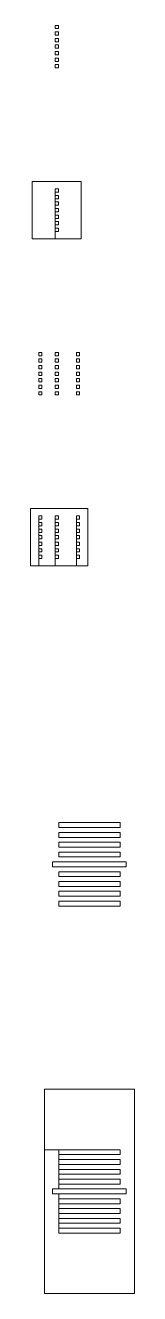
# Model space of a CAD drawing. Extents: x -65500 to 65500, y -72000 to 28218.
# Drawn here: x -37902 to -37268, y -10962 to -3208 of the extents above; entities that cross this region are included whole.
import ezdxf

# ---------------------------------------------------------------- set-up
doc = ezdxf.new("R2010")
doc.units = 0
doc.header["$MEASUREMENT"] = 0
doc.linetypes.add('DCAD_Continuous', pattern=[0])
doc.layers.get('0').update_dxf_attribs({"color": 1, "linetype": 'DCAD_Continuous', "lineweight": 0, "true_color": 0xff0000})

msp = doc.modelspace()

# ---------------------------------------------------------------- linework, layer by layer
at = {"lineweight": 0, "flags": 128}
for points in [[(-37752.5, -3227.5), (-37752.5, -3207.5), (-37732.5, -3207.5), (-37732.5, -3227.5), (-37752.5, -3227.5)], [(-37752.5, -3267.5), (-37752.5, -3247.5), (-37732.5, -3247.5), (-37732.5, -3267.5), (-37752.5, -3267.5)], [(-37752.5, -3307.5), (-37752.5, -3287.5), (-37732.5, -3287.5), (-37732.5, -3307.5), (-37752.5, -3307.5)], [(-37752.5, -3347.5), (-37752.5, -3327.5), (-37732.5, -3327.5), (-37732.5, -3347.5), (-37752.5, -3347.5)], [(-37752.5, -3387.5), (-37752.5, -3367.5), (-37732.5, -3367.5), (-37732.5, -3387.5), (-37752.5, -3387.5)], [(-37752.5, -3427.5), (-37752.5, -3407.5), (-37732.5, -3407.5), (-37732.5, -3427.5), (-37752.5, -3427.5)], [(-37752.5, -3467.5), (-37752.5, -3447.5), (-37732.5, -3447.5), (-37732.5, -3467.5), (-37752.5, -3467.5)], [(-37892.5, -4512.5), (-37892.5, -4162.5), (-37592.5, -4162.5), (-37592.5, -4512.5), (-37752.5, -4512.5), (-37752.5, -4467.5), (-37732.5, -4467.5), (-37732.5, -4447.5), (-37752.5, -4447.5), (-37752.5, -4427.5), (-37732.5, -4427.5), (-37732.5, -4407.5), (-37752.5, -4407.5), (-37752.5, -4387.5), (-37732.5, -4387.5), (-37732.5, -4367.5), (-37752.5, -4367.5), (-37752.5, -4347.5), (-37732.5, -4347.5), (-37732.5, -4327.5), (-37752.5, -4327.5), (-37752.5, -4307.5), (-37732.5, -4307.5), (-37732.5, -4287.5), (-37752.5, -4287.5), (-37752.5, -4267.5), (-37732.5, -4267.5), (-37732.5, -4247.5), (-37752.5, -4247.5), (-37752.5, -4227.5), (-37732.5, -4227.5), (-37732.5, -4207.5), (-37752.5, -4207.5), (-37752.5, -4512.5), (-37892.5, -4512.5)], [(-37852.5, -5227.5), (-37852.5, -5207.5), (-37832.5, -5207.5), (-37832.5, -5227.5), (-37852.5, -5227.5)], [(-37852.5, -5267.5), (-37852.5, -5247.5), (-37832.5, -5247.5), (-37832.5, -5267.5), (-37852.5, -5267.5)], [(-37752.5, -5227.5), (-37752.5, -5207.5), (-37732.5, -5207.5), (-37732.5, -5227.5), (-37752.5, -5227.5)], [(-37752.5, -5267.5), (-37752.5, -5247.5), (-37732.5, -5247.5), (-37732.5, -5267.5), (-37752.5, -5267.5)], [(-37622.5, -5227.5), (-37622.5, -5207.5), (-37602.5, -5207.5), (-37602.5, -5227.5), (-37622.5, -5227.5)], [(-37622.5, -5267.5), (-37622.5, -5247.5), (-37602.5, -5247.5), (-37602.5, -5267.5), (-37622.5, -5267.5)], [(-37852.5, -5307.5), (-37852.5, -5287.5), (-37832.5, -5287.5), (-37832.5, -5307.5), (-37852.5, -5307.5)], [(-37852.5, -5347.5), (-37852.5, -5327.5), (-37832.5, -5327.5), (-37832.5, -5347.5), (-37852.5, -5347.5)], [(-37752.5, -5307.5), (-37752.5, -5287.5), (-37732.5, -5287.5), (-37732.5, -5307.5), (-37752.5, -5307.5)], [(-37752.5, -5347.5), (-37752.5, -5327.5), (-37732.5, -5327.5), (-37732.5, -5347.5), (-37752.5, -5347.5)], [(-37622.5, -5307.5), (-37622.5, -5287.5), (-37602.5, -5287.5), (-37602.5, -5307.5), (-37622.5, -5307.5)], [(-37622.5, -5347.5), (-37622.5, -5327.5), (-37602.5, -5327.5), (-37602.5, -5347.5), (-37622.5, -5347.5)], [(-37852.5, -5387.5), (-37852.5, -5367.5), (-37832.5, -5367.5), (-37832.5, -5387.5), (-37852.5, -5387.5)], [(-37852.5, -5427.5), (-37852.5, -5407.5), (-37832.5, -5407.5), (-37832.5, -5427.5), (-37852.5, -5427.5)], [(-37752.5, -5387.5), (-37752.5, -5367.5), (-37732.5, -5367.5), (-37732.5, -5387.5), (-37752.5, -5387.5)], [(-37752.5, -5427.5), (-37752.5, -5407.5), (-37732.5, -5407.5), (-37732.5, -5427.5), (-37752.5, -5427.5)], [(-37622.5, -5387.5), (-37622.5, -5367.5), (-37602.5, -5367.5), (-37602.5, -5387.5), (-37622.5, -5387.5)], [(-37622.5, -5427.5), (-37622.5, -5407.5), (-37602.5, -5407.5), (-37602.5, -5427.5), (-37622.5, -5427.5)], [(-37852.5, -5467.5), (-37852.5, -5447.5), (-37832.5, -5447.5), (-37832.5, -5467.5), (-37852.5, -5467.5)], [(-37752.5, -5467.5), (-37752.5, -5447.5), (-37732.5, -5447.5), (-37732.5, -5467.5), (-37752.5, -5467.5)], [(-37622.5, -5467.5), (-37622.5, -5447.5), (-37602.5, -5447.5), (-37602.5, -5467.5), (-37622.5, -5467.5)], [(-37902.5, -6512.5), (-37902.5, -6162.5), (-37552.5, -6162.5), (-37552.5, -6512.5), (-37622.5, -6512.5), (-37622.5, -6467.5), (-37602.5, -6467.5), (-37602.5, -6447.5), (-37622.5, -6447.5), (-37622.5, -6427.5), (-37602.5, -6427.5), (-37602.5, -6407.5), (-37622.5, -6407.5), (-37622.5, -6387.5), (-37602.5, -6387.5), (-37602.5, -6367.5), (-37622.5, -6367.5), (-37622.5, -6347.5), (-37602.5, -6347.5), (-37602.5, -6327.5), (-37622.5, -6327.5), (-37622.5, -6307.5), (-37602.5, -6307.5), (-37602.5, -6287.5), (-37622.5, -6287.5), (-37622.5, -6267.5), (-37602.5, -6267.5), (-37602.5, -6247.5), (-37622.5, -6247.5), (-37622.5, -6227.5), (-37602.5, -6227.5), (-37602.5, -6207.5), (-37622.5, -6207.5), (-37622.5, -6512.5), (-37752.5, -6512.5), (-37752.5, -6467.5), (-37732.5, -6467.5), (-37732.5, -6447.5), (-37752.5, -6447.5), (-37752.5, -6427.5), (-37732.5, -6427.5), (-37732.5, -6407.5), (-37752.5, -6407.5), (-37752.5, -6387.5), (-37732.5, -6387.5), (-37732.5, -6367.5), (-37752.5, -6367.5), (-37752.5, -6347.5), (-37732.5, -6347.5), (-37732.5, -6327.5), (-37752.5, -6327.5), (-37752.5, -6307.5), (-37732.5, -6307.5), (-37732.5, -6287.5), (-37752.5, -6287.5), (-37752.5, -6267.5), (-37732.5, -6267.5), (-37732.5, -6247.5), (-37752.5, -6247.5), (-37752.5, -6227.5), (-37732.5, -6227.5), (-37732.5, -6207.5), (-37752.5, -6207.5), (-37752.5, -6512.5), (-37852.5, -6512.5), (-37852.5, -6467.5), (-37832.5, -6467.5), (-37832.5, -6447.5), (-37852.5, -6447.5), (-37852.5, -6427.5), (-37832.5, -6427.5), (-37832.5, -6407.5), (-37852.5, -6407.5), (-37852.5, -6387.5), (-37832.5, -6387.5), (-37832.5, -6367.5), (-37852.5, -6367.5), (-37852.5, -6347.5), (-37832.5, -6347.5), (-37832.5, -6327.5), (-37852.5, -6327.5), (-37852.5, -6307.5), (-37832.5, -6307.5), (-37832.5, -6287.5), (-37852.5, -6287.5), (-37852.5, -6267.5), (-37832.5, -6267.5), (-37832.5, -6247.5), (-37852.5, -6247.5), (-37852.5, -6227.5), (-37832.5, -6227.5), (-37832.5, -6207.5), (-37852.5, -6207.5), (-37852.5, -6512.5), (-37902.5, -6512.5)], [(-37730, -8112.5), (-37730, -8082.5), (-37355, -8082.5), (-37355, -8112.5), (-37730, -8112.5)], [(-37730, -8172.5), (-37730, -8142.5), (-37355, -8142.5), (-37355, -8172.5), (-37730, -8172.5)], [(-37730, -8232.5), (-37730, -8202.5), (-37355, -8202.5), (-37355, -8232.5), (-37730, -8232.5)], [(-37730, -8292.5), (-37730, -8262.5), (-37355, -8262.5), (-37355, -8292.5), (-37730, -8292.5)], [(-37767.5, -8352.5), (-37767.5, -8322.5), (-37317.5, -8322.5), (-37317.5, -8352.5), (-37767.5, -8352.5)], [(-37730, -8412.5), (-37730, -8382.5), (-37355, -8382.5), (-37355, -8412.5), (-37730, -8412.5)], [(-37730, -8472.5), (-37730, -8442.5), (-37355, -8442.5), (-37355, -8472.5), (-37730, -8472.5)], [(-37730, -8532.5), (-37730, -8502.5), (-37355, -8502.5), (-37355, -8532.5), (-37730, -8532.5)], [(-37730, -8592.5), (-37730, -8562.5), (-37355, -8562.5), (-37355, -8592.5), (-37730, -8592.5)], [(-37817.5, -10962.5), (-37817.5, -10082.5), (-37730, -10082.5), (-37730, -10322.5), (-37767.5, -10322.5), (-37767.5, -10352.5), (-37730, -10352.5), (-37730, -10592.5), (-37355, -10592.5), (-37355, -10562.5), (-37730, -10562.5), (-37730, -10532.5), (-37355, -10532.5), (-37355, -10502.5), (-37730, -10502.5), (-37730, -10472.5), (-37355, -10472.5), (-37355, -10442.5), (-37730, -10442.5), (-37730, -10412.5), (-37355, -10412.5), (-37355, -10382.5), (-37730, -10382.5), (-37730, -10352.5), (-37317.5, -10352.5), (-37317.5, -10322.5), (-37730, -10322.5), (-37730, -10292.5), (-37355, -10292.5), (-37355, -10262.5), (-37730, -10262.5), (-37730, -10232.5), (-37355, -10232.5), (-37355, -10202.5), (-37730, -10202.5), (-37730, -10172.5), (-37355, -10172.5), (-37355, -10142.5), (-37730, -10142.5), (-37730, -10112.5), (-37355, -10112.5), (-37355, -10082.5), (-37817.5, -10082.5), (-37817.5, -9712.5), (-37267.5, -9712.5), (-37267.5, -10962.5), (-37817.5, -10962.5)]]:
    msp.add_lwpolyline(points, close=True, dxfattribs=at).dxf.unprotected_set("ltscale", 0)

doc.saveas('drawing.dxf')
